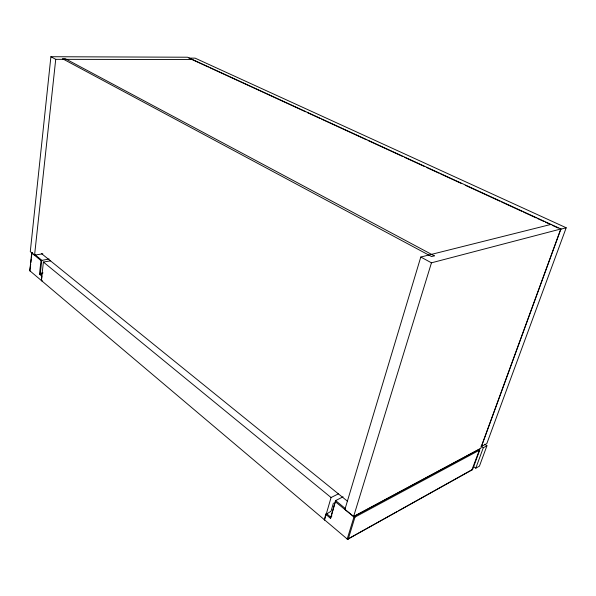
<?xml version="1.0" encoding="UTF-8"?>
<svg xmlns="http://www.w3.org/2000/svg" width="596" height="596" viewBox="0 0 596 596"><rect width="100%" height="100%" fill="white"/><g stroke="black" fill="none" stroke-linecap="round" stroke-linejoin="round"><path stroke-width="0.89" d="M325.9 513.767L324.328 519.697L324.686 519.958L324.366 519.042L324.328 519.697M551.039 224.401L420.791 257.04L344.928 509.349L353.622 516.464L480.793 448.296L560.94 228.961L187.539 57.223L50.898 56.717L30.284 251.646L34.568 255.155L42.815 253.784M30.709 264.229L29.8 270.74L347.543 539.283L472.591 469.603L479.743 450.025L479.445 449.22L354.657 516.151L353.979 516.97L347.2 539.037L347.543 539.283L396.824 511.74M30.903 262.449L31.283 258.895M31.469 257.114L31.849 253.561M34.568 255.155L55.726 59.332L50.898 56.717M30.24 271.083L29.8 270.74L31.692 252.95L32.229 252.428L31.692 252.95L40.997 260.571L39.478 274.167L41.944 276.239L41.452 280.589L41.891 280.932M41.333 280.493L43.411 262.061L50.675 260.802M330.653 511.502L325.863 514.423L330.564 518.371L335.63 500.588L343.072 496.818M345.494 508.656L335.63 500.588L330.564 518.371L330.281 516.784L326.519 513.633M324.559 519.898L331.063 497.526L338.483 493.816M331.056 511.159L333.41 503.106M353.622 516.464L431.459 262.821L560.94 228.961M398.441 510.839L471.957 469.745L479.638 449.503M473.5 466.593L475.794 468.188L483.296 447.73L486.939 445.771L484.615 444.221M566.2 227.769L486.82 443.603L481.307 446.546L560.709 229.207L566.2 227.769L195.108 58.14L188.954 58.125L208.391 67.065M486.939 445.771L479.43 466.147L475.794 468.188M331.935 515.927L330.281 516.784L330.914 516.65M40.997 260.571L49.103 258.992M471.957 469.745L472.591 469.603L472.494 469.067M42.331 273.72L39.478 274.167L40.312 273.415L43.046 272.916M55.726 59.332L192.553 59.526M347.2 539.037L348.198 539.164L354.985 517.105L354.657 516.151M41.452 280.589L42.189 280.709M210.075 67.847L305.554 111.78M307.238 112.562L319.91 118.388M321.602 119.17L366.384 139.777M368.075 140.552L402.717 156.495M404.401 157.277L424.68 166.604M426.371 167.387L439.043 173.213M440.735 173.995L461.013 183.322M465.238 185.267L499.88 201.21M501.564 201.992L521.843 211.319M523.534 212.101L536.206 217.927M537.897 218.71L543.813 221.429M545.504 222.204L550.57 224.543M552.261 225.318L558.176 228.037M420.791 257.04L431.459 262.821M480.979 446.166L483.296 447.73M41.526 253.591L347.624 501.34M34.963 254.663L41.787 260.243L40.312 273.415L41.824 275.158M43.411 262.061L331.063 497.526M335.444 501.78L353.979 516.97L354.985 517.105L479.743 450.025L479.445 449.22M434.32 255.84L431.549 256.541L62.386 58.654L65.165 58.654L434.32 255.84"/></g></svg>
